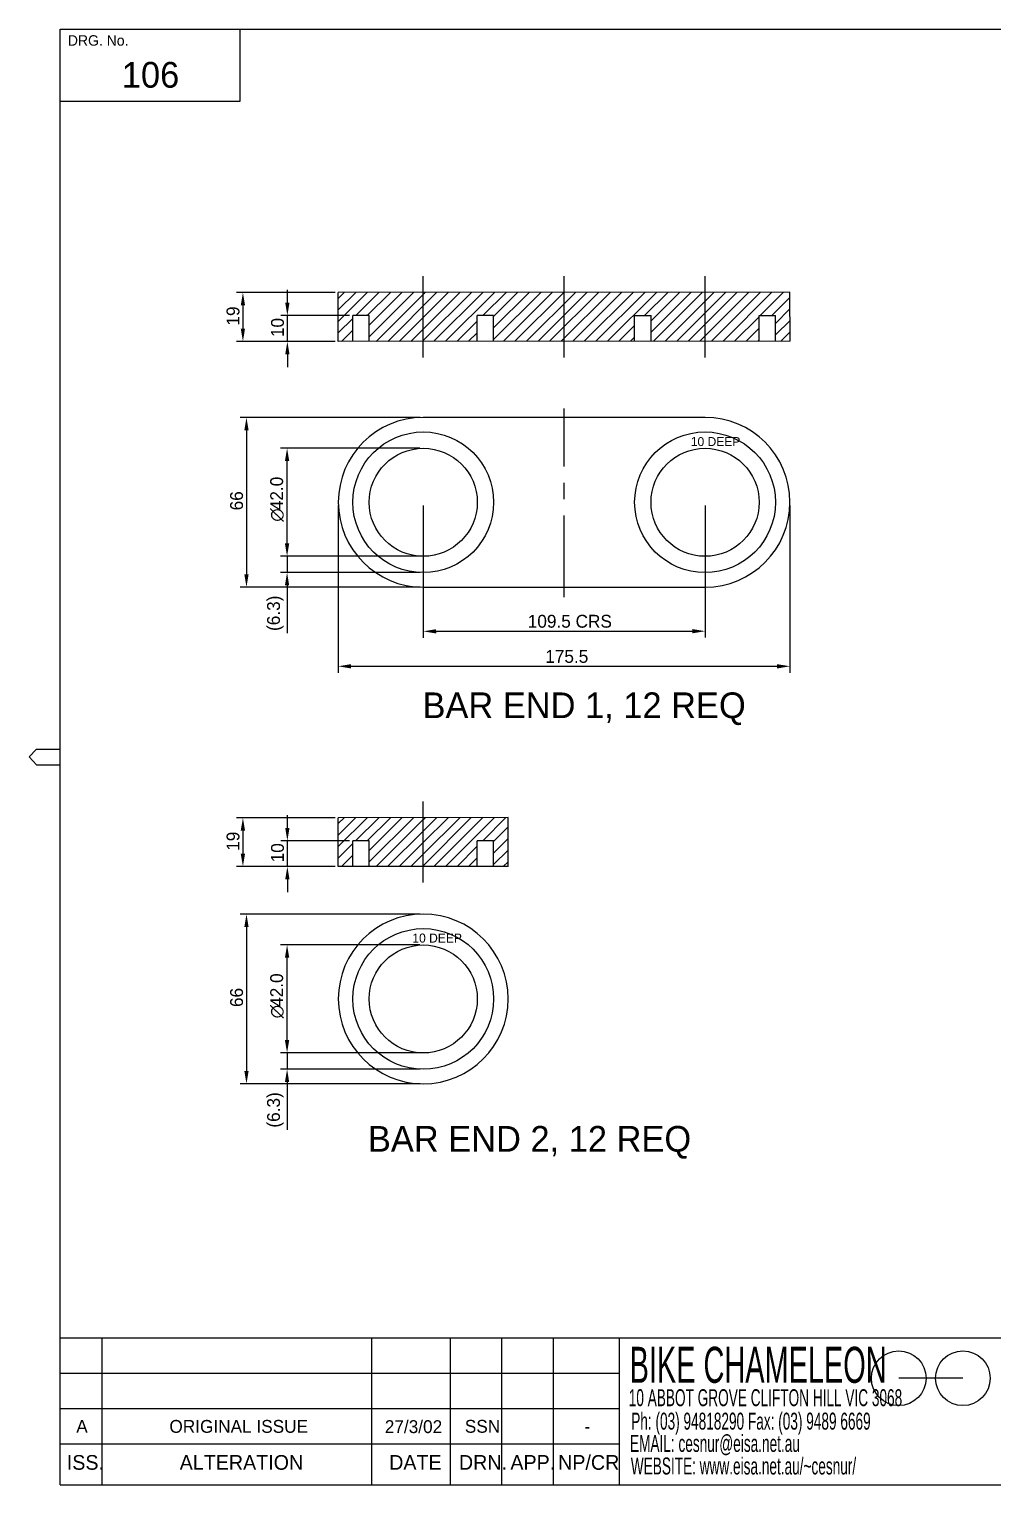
# Model space of a CAD drawing. Extents: x -6269 to -5445, y 5558 to 6129.
# Drawn here: x -6269 to -5894, y 5563 to 6129 of the extents above; entities that cross this region are included whole.
import ezdxf
from ezdxf.enums import TextEntityAlignment as Align

# ---------------------------------------------------------------- set-up
doc = ezdxf.new("R2010")
doc.units = 0
doc.linetypes.add('CENTER', pattern=[50.8, 31.75, -6.35, 6.35, -6.35])
doc.layers.get('0').update_dxf_attribs({"linetype": 'CONTINUOUS'})
doc.layers.get('DEFPOINTS').update_dxf_attribs({"linetype": 'CONTINUOUS'})
for name, color, linetype in [('025', 1, 'CONTINUOUS'), ('CL', 4, 'CENTER'), ('DIM', 3, 'CONTINUOUS')]:
    doc.layers.add(name, color=color, linetype=linetype)
doc.styles.add('MET-A3$0$STANDARD', font='txt')
doc.dimstyles.get("Standard").update_dxf_attribs({"dimscale": 0, "dimtxt": 2.5, "dimasz": 2.5, "dimexe": 1.25, "dimexo": 0.625, "dimtad": 1, "dimcen": 2.5, "dimclrt": 256, "dimazin": 3, "dimtfac": 1, "dimtmove": 0, "dimatfit": 3})

# ---------------------------------------------------------------- blocks, each defined once
blk = doc.blocks.new('*D16')
at = {"layer": 'DEFPOINTS', "color": 0}
for p in [(-6115.62, 5944.83), (-6006.12, 5944.88), (-6006.1, 5894.71)]:
    blk.add_point(p, dxfattribs=at)
at = {"layer": 'DIM', "color": 0}
for p, q in [((-6115.62, 5943.58), (-6115.59, 5892.16)), ((-6006.12, 5943.63), (-6006.09, 5892.21)), ((-6110.6, 5894.66), (-6011.1, 5894.71))]:
    blk.add_line(p, q, dxfattribs=at)
for points in [[(-6110.6, 5895.49), (-6110.59, 5893.83), (-6115.6, 5894.66)], [(-6011.1, 5895.54), (-6011.09, 5893.87), (-6006.1, 5894.71)]]:
    blk.add_solid(points, dxfattribs=at)
at = {"layer": 'DIM'}
blk.add_text('109.5 CRS', height=5, rotation=0.0271, dxfattribs=at).set_placement((-6075.01, 5896.06))
blk = doc.blocks.new('*D17')
at = {"layer": 'DEFPOINTS', "color": 0}
for p in [(-6115.62, 5977.83), (-6184.3, 5911.83), (-6115.62, 5911.83)]:
    blk.add_point(p, dxfattribs=at)
at = {"layer": 'DIM', "color": 0}
for p, q in [((-6116.87, 5977.83), (-6186.8, 5977.83)), ((-6184.3, 5972.83), (-6184.3, 5916.83)), ((-6116.87, 5911.83), (-6186.8, 5911.83))]:
    blk.add_line(p, q, dxfattribs=at)
for points in [[(-6185.13, 5972.83), (-6183.47, 5972.83), (-6184.3, 5977.83)], [(-6185.13, 5916.83), (-6183.47, 5916.83), (-6184.3, 5911.83)]]:
    blk.add_solid(points, dxfattribs=at)
at = {"layer": 'DIM'}
blk.add_text('66', height=5, rotation=90, dxfattribs=at).set_placement((-6185.65, 5941.68))
blk = doc.blocks.new('*D18')
at = {"layer": 'DEFPOINTS', "color": 0}
for p in [(-6148.62, 5944.83), (-5973.12, 5944.83), (-5973.12, 5881.06)]:
    blk.add_point(p, dxfattribs=at)
at = {"layer": 'DIM', "color": 0}
for p, q in [((-6148.62, 5943.58), (-6148.62, 5878.56)), ((-5973.12, 5943.58), (-5973.12, 5878.56)), ((-6143.62, 5881.06), (-5978.12, 5881.06))]:
    blk.add_line(p, q, dxfattribs=at)
for points in [[(-6143.62, 5881.89), (-6143.62, 5880.22), (-6148.62, 5881.06)], [(-5978.12, 5881.89), (-5978.12, 5880.22), (-5973.12, 5881.06)]]:
    blk.add_solid(points, dxfattribs=at)
at = {"layer": 'DIM'}
blk.add_text('175.5', height=5, dxfattribs=at).set_placement((-6068.22, 5882.4))
blk = doc.blocks.new('*X39')
at = {"color": 0}
for p, q in [((-6148.62, 6019.63), (-6141.85, 6026.39)), ((-6148.62, 6024.12), (-6146.35, 6026.39)), ((-6148.61, 6015.14), (-6137.36, 6026.4)), ((-6141.86, 6017.41), (-6132.87, 6026.4)), ((-6137.37, 6017.41), (-6128.38, 6026.4)), ((-6136.62, 6009.18), (-6119.39, 6026.4)), ((-6136.62, 6013.67), (-6123.88, 6026.4)), ((-6133.91, 6007.4), (-6114.9, 6026.41)), ((-6129.42, 6007.4), (-6110.41, 6026.41)), ((-6124.92, 6007.4), (-6105.91, 6026.41)), ((-6120.43, 6007.4), (-6101.42, 6026.41)), ((-6115.94, 6007.41), (-6096.93, 6026.42)), ((-6111.45, 6007.41), (-6092.44, 6026.42)), ((-6106.95, 6007.41), (-6087.95, 6026.42)), ((-6092.47, 6017.41), (-6083.45, 6026.42)), ((-6088.27, 6008.14), (-6069.98, 6026.43)), ((-6088.27, 6012.63), (-6074.47, 6026.43)), ((-6088.27, 6017.12), (-6078.96, 6026.42)), ((-6084.49, 6007.42), (-6065.48, 6026.43)), ((-6080, 6007.42), (-6060.99, 6026.43)), ((-6075.51, 6007.43), (-6056.5, 6026.43)), ((-6071.02, 6007.43), (-6052.01, 6026.44)), ((-6066.52, 6007.43), (-6047.52, 6026.44)), ((-6062.03, 6007.43), (-6043.02, 6026.44)), ((-6057.54, 6007.43), (-6038.53, 6026.44)), ((-6053.05, 6007.44), (-6034.04, 6026.45)), ((-6048.56, 6007.44), (-6029.55, 6026.45)), ((-6044.06, 6007.44), (-6025.05, 6026.45)), ((-6029.61, 6017.41), (-6020.56, 6026.45)), ((-6027.12, 6010.91), (-6011.58, 6026.46)), ((-6027.12, 6015.4), (-6016.07, 6026.45)), ((-6026.09, 6007.45), (-6007.09, 6026.46)), ((-6021.6, 6007.45), (-6002.59, 6026.46)), ((-6017.11, 6007.45), (-5998.1, 6026.46)), ((-6012.62, 6007.46), (-5993.61, 6026.46)), ((-6008.13, 6007.46), (-5989.12, 6026.47)), ((-6003.63, 6007.46), (-5984.62, 6026.47)), ((-5999.14, 6007.46), (-5980.13, 6026.47)), ((-5984.71, 6017.41), (-5975.64, 6026.47)), ((-5980.22, 6017.41), (-5973.12, 6024.5)), ((-5994.65, 6007.46), (-5985.12, 6016.99)), ((-5978.77, 6014.36), (-5973.12, 6020.02)), ((-6148.61, 6010.66), (-6142.97, 6016.3)), ((-6147.39, 6007.39), (-6142.97, 6011.81)), ((-6102.46, 6007.41), (-6094.62, 6015.26)), ((-6039.57, 6007.44), (-6033.47, 6013.54)), ((-5990.16, 6007.47), (-5985.12, 6012.5)), ((-5978.77, 6009.87), (-5973.11, 6015.53)), ((-5976.68, 6007.47), (-5973.11, 6011.04)), ((-6097.97, 6007.41), (-6094.62, 6010.77)), ((-6035.08, 6007.44), (-6033.47, 6009.05)), ((-5985.66, 6007.47), (-5985.12, 6008.01))]:
    blk.add_line(p, q, dxfattribs=at)
blk = doc.blocks.new('*U20')
at = {"layer": 'DIM'}
for s, p in [('42.0', (-6170.07, 5941.75)), ('∅', (-6170.07, 5937.29))]:
    blk.add_text(s, height=5, rotation=90, dxfattribs=at).set_placement(p)
blk = doc.blocks.new('*D19')
at = {"layer": 'DEFPOINTS', "color": 0}
for p in [(-6168.52, 5965.83), (-6115.63, 5965.83), (-6115.61, 5923.83)]:
    blk.add_point(p, dxfattribs=at)
at = {"layer": 'DIM', "color": 0}
for p, q in [((-6116.88, 5965.83), (-6171.02, 5965.83)), ((-6168.52, 5928.83), (-6168.52, 5960.83)), ((-6116.86, 5923.83), (-6171.02, 5923.83))]:
    blk.add_line(p, q, dxfattribs=at)
for points in [[(-6169.36, 5960.83), (-6167.69, 5960.83), (-6168.52, 5965.83)], [(-6169.36, 5928.83), (-6167.69, 5928.83), (-6168.52, 5923.83)]]:
    blk.add_solid(points, dxfattribs=at)
at = {"layer": 'DIM'}
blk.add_blockref('*U20', (0, 0), dxfattribs=at)
blk = doc.blocks.new('*D21')
at = {"layer": 'DEFPOINTS', "color": 0}
for p in [(-6168.41, 6017.4), (-6142.97, 6017.4), (-6148.61, 6007.39)]:
    blk.add_point(p, dxfattribs=at)
at = {"layer": 'DIM', "color": 0}
for p, q in [((-6168.41, 6022.4), (-6168.41, 6027.4)), ((-6144.22, 6017.4), (-6170.91, 6017.4)), ((-6168.41, 6007.39), (-6168.41, 6017.4)), ((-6149.86, 6007.39), (-6170.91, 6007.39)), ((-6168.41, 6002.39), (-6168.41, 5997.39))]:
    blk.add_line(p, q, dxfattribs=at)
for points in [[(-6169.24, 6022.4), (-6167.58, 6022.4), (-6168.41, 6017.4)], [(-6169.24, 6002.39), (-6167.58, 6002.39), (-6168.41, 6007.39)]]:
    blk.add_solid(points, dxfattribs=at)
at = {"layer": 'DIM'}
blk.add_text('10', height=5, rotation=90, dxfattribs=at).set_placement((-6169.76, 6009.05))
blk = doc.blocks.new('*D22')
at = {"layer": 'DEFPOINTS', "color": 0}
for p in [(-6115.62, 5923.83), (-6168.52, 5917.48), (-6115.61, 5917.48)]:
    blk.add_point(p, dxfattribs=at)
at = {"layer": 'DIM', "color": 0}
for p, q in [((-6168.52, 5928.83), (-6168.52, 5933.83)), ((-6116.87, 5923.83), (-6171.02, 5923.83)), ((-6168.52, 5923.83), (-6168.52, 5917.48)), ((-6116.86, 5917.48), (-6171.02, 5917.48)), ((-6168.52, 5912.48), (-6168.52, 5893.89))]:
    blk.add_line(p, q, dxfattribs=at)
for points in [[(-6169.36, 5928.83), (-6167.69, 5928.83), (-6168.52, 5923.83)], [(-6169.36, 5912.48), (-6167.69, 5912.48), (-6168.52, 5917.48)]]:
    blk.add_solid(points, dxfattribs=at)
at = {"layer": 'DIM'}
blk.add_text('(6.3)', height=5, rotation=90, dxfattribs=at).set_placement((-6171.29, 5894.8))
blk = doc.blocks.new('*D23')
at = {"layer": 'DEFPOINTS', "color": 0}
for p in [(-6148.62, 6026.39), (-6185.68, 6007.39), (-6148.61, 6007.39)]:
    blk.add_point(p, dxfattribs=at)
at = {"layer": 'DIM', "color": 0}
for p, q in [((-6149.87, 6026.39), (-6188.18, 6026.39)), ((-6185.68, 6021.39), (-6185.68, 6012.39)), ((-6149.86, 6007.39), (-6188.18, 6007.39))]:
    blk.add_line(p, q, dxfattribs=at)
for points in [[(-6186.52, 6021.39), (-6184.85, 6021.39), (-6185.68, 6026.39)], [(-6186.52, 6012.39), (-6184.85, 6012.39), (-6185.68, 6007.39)]]:
    blk.add_solid(points, dxfattribs=at)
at = {"layer": 'DIM'}
blk.add_text('19', height=5, rotation=90, dxfattribs=at).set_placement((-6187.03, 6013.53))
blk = doc.blocks.new('TITLE1')
at = {"color": 7}
for p in [(22.36, 279.88), (380.89, 11.79)]:
    blk.add_attdef('NUMBER', text='', height=5, dxfattribs=at).set_placement(p, align=Align.MIDDLE)
at = {"color": 2}
for tag, p in [('FRAME', (386.16, 279.88)), ('TITLE', (298.52, 26.83))]:
    blk.add_attdef(tag, text='', height=3.5, dxfattribs=at).set_placement(p, align=Align.MIDDLE)
at = {"color": 8}
for tag, p in [('GRP', (364.86, 28.16)), ('PRT', (379.28, 28.03)), ('CUST', (245.64, 14.14)), ('MATL', (302.15, 14.14)), ('WT', (344.08, 14.14)), ('LIN-TOL', (222.94, 10.21)), ('ANG-TOL', (222.94, 6.81)), ('SCALE', (245.67, 6.56)), ('DATE', (276.85, 6.56))]:
    blk.add_attdef(tag, p, '', height=2.5, dxfattribs=at)
for tag, p in [('FAM', (378.94, 23.14)), ('NAME', (309.5, 7.97))]:
    blk.add_attdef(tag, text='', height=2.5, dxfattribs=at).set_placement(p, align=Align.MIDDLE)
at = {"color": 4}
blk.add_attdef('CHECKER', text='', height=2.5, dxfattribs=at).set_placement((330.64, 7.97), align=Align.MIDDLE)
blk.add_attdef('CHK-DATE', (343.69, 6.56), '', height=2.5, dxfattribs=at)
blk = doc.blocks.new('ISS2')
at = {"layer": 'DIM', "color": 1}
for tag, p in [('ISSUE', (3.92, 3.43)), ('ALT', (34.37, 3.43)), ('DATE', (68.32, 3.43)), ('CR', (102.08, 3.43))]:
    blk.add_attdef(tag, text='', height=2.5, dxfattribs=at).set_placement(p, align=Align.MIDDLE)
blk.add_attdef('DRN', (78.29, 2.19), '', height=2.5, dxfattribs=at)
at = {"layer": 'DIM', "color": 4, "flags": 8}
blk.add_attdef('CHB', (87.84, 2.19), '', height=2.5, dxfattribs=at)
blk = doc.blocks.new('*D27')
at = {"layer": 'DEFPOINTS', "color": 0}
for p in [(-6168.41, 5813.19), (-6142.97, 5813.19), (-6148.61, 5803.18)]:
    blk.add_point(p, dxfattribs=at)
at = {"layer": 'DIM', "color": 0}
for p, q in [((-6168.41, 5818.19), (-6168.41, 5823.19)), ((-6144.22, 5813.19), (-6170.91, 5813.19)), ((-6168.41, 5803.18), (-6168.41, 5813.19)), ((-6149.86, 5803.18), (-6170.91, 5803.18)), ((-6168.41, 5798.18), (-6168.41, 5793.18))]:
    blk.add_line(p, q, dxfattribs=at)
for points in [[(-6169.24, 5818.19), (-6167.58, 5818.19), (-6168.41, 5813.19)], [(-6169.24, 5798.18), (-6167.58, 5798.18), (-6168.41, 5803.18)]]:
    blk.add_solid(points, dxfattribs=at)
at = {"layer": 'DIM'}
blk.add_text('10', height=5, rotation=90, dxfattribs=at).set_placement((-6169.76, 5804.84))
blk = doc.blocks.new('*D24')
at = {"layer": 'DEFPOINTS', "color": 0}
for p in [(-6115.62, 5784.73), (-6184.3, 5718.73), (-6115.62, 5718.73)]:
    blk.add_point(p, dxfattribs=at)
at = {"layer": 'DIM', "color": 0}
for p, q in [((-6116.87, 5784.73), (-6186.8, 5784.73)), ((-6184.3, 5779.73), (-6184.3, 5723.73)), ((-6116.87, 5718.73), (-6186.8, 5718.73))]:
    blk.add_line(p, q, dxfattribs=at)
for points in [[(-6185.13, 5779.73), (-6183.47, 5779.73), (-6184.3, 5784.73)], [(-6185.13, 5723.73), (-6183.47, 5723.73), (-6184.3, 5718.73)]]:
    blk.add_solid(points, dxfattribs=at)
at = {"layer": 'DIM'}
blk.add_text('66', height=5, rotation=90, dxfattribs=at).set_placement((-6185.65, 5748.58))
blk = doc.blocks.new('*D28')
at = {"layer": 'DEFPOINTS', "color": 0}
for p in [(-6115.62, 5730.73), (-6168.52, 5724.38), (-6115.61, 5724.38)]:
    blk.add_point(p, dxfattribs=at)
at = {"layer": 'DIM', "color": 0}
for p, q in [((-6168.52, 5735.73), (-6168.52, 5740.73)), ((-6116.87, 5730.73), (-6171.02, 5730.73)), ((-6168.52, 5730.73), (-6168.52, 5724.38)), ((-6116.86, 5724.38), (-6171.02, 5724.38)), ((-6168.52, 5719.38), (-6168.52, 5700.8))]:
    blk.add_line(p, q, dxfattribs=at)
for points in [[(-6169.36, 5735.73), (-6167.69, 5735.73), (-6168.52, 5730.73)], [(-6169.36, 5719.38), (-6167.69, 5719.38), (-6168.52, 5724.38)]]:
    blk.add_solid(points, dxfattribs=at)
at = {"layer": 'DIM'}
blk.add_text('(6.3)', height=5, rotation=90, dxfattribs=at).set_placement((-6171.29, 5701.7))
blk = doc.blocks.new('*U26')
at = {"layer": 'DIM'}
for s, p in [('42.0', (-6170.07, 5748.65)), ('∅', (-6170.07, 5744.19))]:
    blk.add_text(s, height=5, rotation=90, dxfattribs=at).set_placement(p)
blk = doc.blocks.new('*D25')
at = {"layer": 'DEFPOINTS', "color": 0}
for p in [(-6168.52, 5772.73), (-6115.63, 5772.73), (-6115.61, 5730.73)]:
    blk.add_point(p, dxfattribs=at)
at = {"layer": 'DIM', "color": 0}
for p, q in [((-6116.88, 5772.73), (-6171.02, 5772.73)), ((-6168.52, 5735.73), (-6168.52, 5767.73)), ((-6116.86, 5730.73), (-6171.02, 5730.73))]:
    blk.add_line(p, q, dxfattribs=at)
for points in [[(-6169.36, 5767.73), (-6167.69, 5767.73), (-6168.52, 5772.73)], [(-6169.36, 5735.73), (-6167.69, 5735.73), (-6168.52, 5730.73)]]:
    blk.add_solid(points, dxfattribs=at)
at = {"layer": 'DIM'}
blk.add_blockref('*U26', (0, 0), dxfattribs=at)
blk = doc.blocks.new('*D29')
at = {"layer": 'DEFPOINTS', "color": 0}
for p in [(-6148.62, 5822.18), (-6185.68, 5803.18), (-6148.61, 5803.18)]:
    blk.add_point(p, dxfattribs=at)
at = {"layer": 'DIM', "color": 0}
for p, q in [((-6149.87, 5822.18), (-6188.18, 5822.18)), ((-6185.68, 5817.18), (-6185.68, 5808.18)), ((-6149.86, 5803.18), (-6188.18, 5803.18))]:
    blk.add_line(p, q, dxfattribs=at)
for points in [[(-6186.52, 5817.18), (-6184.85, 5817.18), (-6185.68, 5822.18)], [(-6186.52, 5808.18), (-6184.85, 5808.18), (-6185.68, 5803.18)]]:
    blk.add_solid(points, dxfattribs=at)
at = {"layer": 'DIM'}
blk.add_text('19', height=5, rotation=90, dxfattribs=at).set_placement((-6187.03, 5809.32))
blk = doc.blocks.new('*X40')
at = {"color": 0}
for p, q in [((-6148.62, 5815.44), (-6141.88, 5822.18)), ((-6148.62, 5819.93), (-6146.37, 5822.18)), ((-6148.61, 5810.96), (-6137.38, 5822.19)), ((-6141.88, 5813.19), (-6132.89, 5822.19)), ((-6137.39, 5813.2), (-6128.4, 5822.19)), ((-6136.62, 5804.99), (-6119.41, 5822.19)), ((-6136.62, 5809.48), (-6123.91, 5822.19)), ((-6133.93, 5803.19), (-6115.62, 5821.5)), ((-6115.62, 5803.54), (-6096.95, 5822.21)), ((-6115.62, 5808.03), (-6101.44, 5822.2)), ((-6115.62, 5812.52), (-6105.94, 5822.2)), ((-6115.62, 5817.01), (-6110.43, 5822.2)), ((-6115.62, 5821.5), (-6114.92, 5822.2)), ((-6111.47, 5803.2), (-6092.46, 5822.21)), ((-6106.98, 5803.2), (-6087.97, 5822.21)), ((-6092.49, 5813.2), (-6083.48, 5822.21)), ((-6088.27, 5812.93), (-6082.62, 5818.58)), ((-6129.44, 5803.19), (-6115.62, 5817.01)), ((-6088.27, 5808.44), (-6082.62, 5814.08)), ((-6148.61, 5806.47), (-6142.97, 5812.11)), ((-6147.41, 5803.18), (-6142.97, 5807.62)), ((-6124.95, 5803.19), (-6115.62, 5812.52)), ((-6120.45, 5803.19), (-6115.62, 5808.03)), ((-6102.48, 5803.2), (-6094.62, 5811.07)), ((-6088.27, 5803.95), (-6082.62, 5809.59)), ((-6115.96, 5803.2), (-6115.62, 5803.54)), ((-6097.99, 5803.2), (-6094.62, 5806.58)), ((-6084.52, 5803.21), (-6082.63, 5805.1))]:
    blk.add_line(p, q, dxfattribs=at)
blk = doc.blocks.new('MET-A3')
at = {"color": 5}
for p, q in [((5, 5), (5, 288)), ((5, 288), (405, 288)), ((40, 274), (40, 288)), ((5, 274), (40, 274)), ((113.69, 33.57), (405, 33.57)), ((113.69, 5), (113.69, 33.57)), ((5, 13), (113.69, 13)), ((5, 5), (405, 5))]:
    blk.add_line(p, q, dxfattribs=at)
at = {"color": 8}
for p, q in [((-1, 146.5), (0.46, 148)), ((0.46, 148), (5, 148)), ((-1, 146.5), (0.46, 145)), ((0.46, 145), (5, 145)), ((5, 33.57), (113.69, 33.57)), ((13.14, 33.57), (13.14, 5)), ((65.6, 5), (65.6, 33.57)), ((80.84, 5), (80.84, 33.57)), ((90.84, 5), (90.84, 33.57)), ((100.84, 5), (100.84, 33.57)), ((5, 26.72), (113.69, 26.72)), ((180.4, 25.73), (167.93, 25.73)), ((5, 19.86), (113.69, 19.86))]:
    blk.add_line(p, q, dxfattribs=at)
for centre in [(167.93, 25.73), (180.4, 25.73)]:
    blk.add_circle(centre, 5.31, dxfattribs=at)
at = {"color": 8, "style": 'MET-A3$0$STANDARD'}
for s, height, p in [('DRG. No.', 2.032, (6.52, 284.78)), ('ISS.', 2.857, (6.32, 7.94)), ('ALTERATION', 2.857, (28.25, 7.94)), ('DATE', 2.857, (68.95, 7.94)), ('DRN.', 2.857, (82.49, 7.94)), ('APP.', 2.857, (92.49, 7.94)), ('NP/CR', 2.857, (101.77, 7.94))]:
    blk.add_text(s, height=height, dxfattribs=at).set_placement(p)
at = {"color": 8, "style": 'MET-A3$0$STANDARD', "width": 0.6}
for s, height, p in [('BIKE CHAMELEON', 7, (115.65, 24.84)), ('10 ABBOT GROVE CLIFTON HILL VIC 3068', 3.3, (115.49, 20.3)), ('Ph: (03) 94818290 Fax: (03) 9489 6669', 3.3, (115.97, 15.74)), ('EMAIL: cesnur@eisa.net.au ', 3.3, (115.73, 11.41)), ('WEBSITE: www.eisa.net.au/~cesnur/', 3.3, (115.89, 7.02))]:
    blk.add_text(s, height=height, dxfattribs=at).set_placement(p)

msp = doc.modelspace()

# ---------------------------------------------------------------- linework, layer by layer
for p, q in [((-5973.1189, 6026.474), (-6148.6189, 6026.3911)), ((-6148.6099, 6007.3911), (-6148.6189, 6026.3911)), ((-5973.1099, 6007.474), (-5973.1189, 6026.474)), ((-6136.6189, 6017.4075), (-6142.9689, 6017.4045)), ((-6142.9689, 6007.3937), (-6142.9689, 6017.4045)), ((-6136.6189, 6007.3967), (-6136.6189, 6017.4075)), ((-6088.2689, 6017.4089), (-6094.6189, 6017.4059)), ((-6094.6189, 6007.4166), (-6094.6189, 6017.4059)), ((-6088.2689, 6007.4196), (-6088.2689, 6017.4089)), ((-6033.4689, 6007.4196), (-6033.4689, 6017.4089)), ((-6033.4689, 6017.4089), (-6027.1189, 6017.4059)), ((-6027.1189, 6007.4166), (-6027.1189, 6017.4059)), ((-5985.1189, 6007.3967), (-5985.1189, 6017.4075)), ((-5985.1189, 6017.4075), (-5978.7689, 6017.4045)), ((-5978.7689, 6007.3937), (-5978.7689, 6017.4045)), ((-5973.1099, 6007.474), (-6148.6099, 6007.3911)), ((-6006.1189, 5977.8289), (-6115.6189, 5977.8289)), ((-6115.6189, 5911.8289), (-6006.1189, 5911.8289)), ((-6082.6189, 5822.212), (-6148.6189, 5822.1808)), ((-6148.6099, 5803.1808), (-6148.6189, 5822.1808)), ((-6082.6278, 5803.2119), (-6082.6189, 5822.212)), ((-6136.6189, 5813.1972), (-6142.9689, 5813.1942)), ((-6142.9689, 5803.1834), (-6142.9689, 5813.1942)), ((-6136.6189, 5803.1864), (-6136.6189, 5813.1972)), ((-6088.2689, 5813.1986), (-6094.6189, 5813.1956)), ((-6094.6189, 5803.2063), (-6094.6189, 5813.1956)), ((-6088.2689, 5803.2093), (-6088.2689, 5813.1986)), ((-6082.6278, 5803.2119), (-6148.6099, 5803.1808))]:
    msp.add_line(p, q)
for centre, radius in [((-6115.6189, 5944.8289), 27.35), ((-6006.1189, 5944.8289), 27.35), ((-6115.6189, 5944.8289), 21), ((-6006.1189, 5944.8289), 21), ((-6115.6189, 5751.731), 27.35), ((-6115.6189, 5751.731), 21)]:
    msp.add_circle(centre, radius)
for centre, start, end in [((-6115.6189, 5944.8289), 90, 270), ((-6006.1189, 5944.8289), 270, 90), ((-6115.6189, 5751.731), 90, 270), ((-6115.6189, 5751.731), 270, 90)]:
    msp.add_arc(centre, 33, start, end)
at = {"layer": 'CL'}
for p, q in [((-6115.6189, 6001.1798), (-6115.6189, 6032.7528)), ((-6060.9189, 6001.1798), (-6060.9189, 6032.7528)), ((-6006.1189, 6001.1798), (-6006.1189, 6032.7528)), ((-6060.9189, 5907.8797), (-6060.9189, 5981.3136)), ((-6115.6189, 5796.9695), (-6115.6189, 5828.5425))]:
    msp.add_line(p, q, dxfattribs=at)

# ---------------------------------------------------------------- block references
at = {"layer": '025', "linetype": 'CONTINUOUS'}
for name in ['*X39', '*X40']:
    msp.add_blockref(name, (0, 0), dxfattribs=at)
at = {"layer": 'DIM', "xscale": 2, "yscale": 2, "zscale": 2}
msp.add_blockref('MET-A3', (-6266.7423, 5552.7954), dxfattribs=at)
at = {"layer": 'DIM'}
ref = msp.add_blockref('TITLE1', (-6266.2911, 5551.276), dxfattribs=dict(at, xscale=2, yscale=2, zscale=2))
ref.add_attrib('TITLE', 'BC3 UNIMOLD PARTS', dxfattribs={"layer": '0', "color": 2, "height": 7}).set_placement((-5669.2573, 5604.9322), align=Align.MIDDLE)
ref.add_attrib('NUMBER', '106', dxfattribs={"layer": '0', "color": 7, "height": 10}).set_placement((-5504.5054, 5574.846), align=Align.MIDDLE)
ref.add_attrib('NUMBER', '106', dxfattribs={"layer": '0', "color": 7, "height": 10}).set_placement((-6221.5732, 6111.0339), align=Align.MIDDLE)
ref.add_attrib('FRAME', ' -', dxfattribs={"layer": '0', "color": 2, "height": 7}).set_placement((-5493.9621, 6111.0339), align=Align.MIDDLE)
ref.add_attrib('DATE', '3/4/03', (-5712.5952, 5564.3892), dxfattribs={"layer": '0', "color": 8, "height": 5})
ref.add_attrib('SCALE', '1 : 2', (-5774.95, 5564.3892), dxfattribs={"layer": '0', "color": 8, "height": 5})
ref.add_attrib('CUST', 'BIKE CHAMELEON', (-5775.0076, 5579.563), dxfattribs={"layer": '0', "color": 8, "height": 5})
ref.add_attrib('NAME', 'S.S.NURSE', dxfattribs={"layer": '0', "color": 8, "height": 5}).set_placement((-5647.287, 5567.216), align=Align.MIDDLE)
ref.add_attrib('MATL', '19mm WHITE UNIMOLD', (-5661.9967, 5579.563), dxfattribs={"layer": '0', "color": 8, "height": 5})
ref.add_attrib('WT', '-', (-5578.1235, 5579.563), dxfattribs={"layer": '0', "color": 8, "height": 5})
ref.add_attrib('GRP', '-', (-5536.5638, 5607.5995), dxfattribs={"layer": '0', "color": 8, "height": 5})
ref.add_attrib('PRT', '-', (-5507.7228, 5607.3261), dxfattribs={"layer": '0', "color": 8, "height": 5})
ref.add_attrib('FAM', '-', dxfattribs={"layer": '0', "color": 8, "height": 5}).set_placement((-5508.4184, 5597.5511), align=Align.MIDDLE)
ref.add_attrib('LIN-TOL', '0.3', (-5820.412, 5571.6889), dxfattribs={"layer": '0', "color": 8, "height": 5})
ref.add_attrib('ANG-TOL', '1', (-5820.412, 5564.8919), dxfattribs={"layer": '0', "color": 8, "height": 5})
at = {"layer": 'DIM', "xscale": 2, "yscale": 2, "zscale": 2}
msp.add_blockref('ISS2', (-6256.0434, 5578.6804), dxfattribs=at).add_auto_attribs({'ISSUE': 'A', 'ALT': 'ORIGINAL ISSUE', 'DATE': '27/3/02', 'CR': '-', 'DRN': 'SSN'})

# ---------------------------------------------------------------- texts
at = {"layer": 'DIM'}
for s, height, p in [('10 DEEP', 3.5, (-6011.6502, 5966.677)), ('BAR END 1, 12 REQ', 10, (-6115.9078, 5860.9048)), ('10 DEEP', 3.5, (-6119.8348, 5773.6502)), ('BAR END 2, 12 REQ', 10, (-6137.1118, 5692.3359))]:
    msp.add_text(s, height=height, dxfattribs=at).set_placement(p)

# ---------------------------------------------------------------- dimensions: what is measured, and where the dimension line sits
for base, p1, p2, override, picture, middle in [((-6185.6839, 6007.3911), (-6148.6189, 6026.3911), (-6148.6099, 6007.3911), {"dimscale": 2}, '*D23', (-6189.4868, 6016.8911)), ((-6168.4103, 6017.4045), (-6148.6099, 6007.3911), (-6142.9689, 6017.4045), {"dimscale": 2}, '*D21', (-6172.2131, 6012.3978)), ((-6184.3014, 5911.8289), (-6115.6189, 5977.8289), (-6115.6189, 5911.8289), {"dimscale": 2, "dimdec": 3}, '*D17', (-6188.1043, 5944.8289)), ((-6185.6839, 5803.1808), (-6148.6189, 5822.1808), (-6148.6099, 5803.1808), {"dimscale": 2}, '*D29', (-6189.4868, 5812.6808)), ((-6168.4103, 5813.1942), (-6148.6099, 5803.1808), (-6142.9689, 5813.1942), {"dimscale": 2}, '*D27', (-6172.2131, 5808.1875)), ((-6184.3014, 5718.731), (-6115.6189, 5784.731), (-6115.6189, 5718.731), {"dimscale": 2, "dimdec": 3}, '*D24', (-6188.1043, 5751.731))]:
    dim = msp.add_linear_dim(base=base, p1=p1, p2=p2, angle=90, dimstyle='Standard', override=override, dxfattribs=at)
    dim.commit()
    dim.dimension.update_dxf_attribs({"geometry": picture, "text_midpoint": middle})
for base, p1, p2, text, picture, middle in [((-6168.5242, 5965.8289), (-6115.609, 5923.8289), (-6115.6288, 5965.8289), '%%c<>.0', '*D19', (-6172.4669, 5944.8289)), ((-6168.5242, 5917.4789), (-6115.6189, 5923.8289), (-6115.606, 5917.4789), '(<>)', '*D22', (-6173.0519, 5900.6866)), ((-6168.5242, 5772.731), (-6115.609, 5730.731), (-6115.6288, 5772.731), '%%c<>.0', '*D25', (-6172.4669, 5751.731)), ((-6168.5242, 5724.381), (-6115.6189, 5730.731), (-6115.606, 5724.381), '(<>)', '*D28', (-6173.0519, 5707.5887))]:
    dim = msp.add_linear_dim(base=base, p1=p1, p2=p2, angle=90, text=text, dimstyle='Standard', override={"dimscale": 2}, dxfattribs=at)
    dim.commit()
    dim.dimension.update_dxf_attribs({"geometry": picture, "text_midpoint": middle})
dim = msp.add_linear_dim(base=(-5973.1189, 5881.0557), p1=(-6148.6189, 5944.8289), p2=(-5973.1189, 5944.8289), dimstyle='Standard', override={"dimscale": 2}, dxfattribs=at)
dim.commit()
dim.dimension.update_dxf_attribs({"geometry": '*D18', "text_midpoint": (-6060.8689, 5884.8586)})
dim = msp.add_aligned_dim(p1=(-6115.6189, 5944.8289), p2=(-6006.1189, 5944.8806), distance=-50.1719, text='<> CRS', dimstyle='Standard', override={"dimscale": 2, "dimdec": 2}, dxfattribs=at)
dim.commit()
dim.dimension.update_dxf_attribs({"geometry": '*D16', "text_midpoint": (-6060.847, 5898.5198)})

doc.saveas('drawing.dxf')
